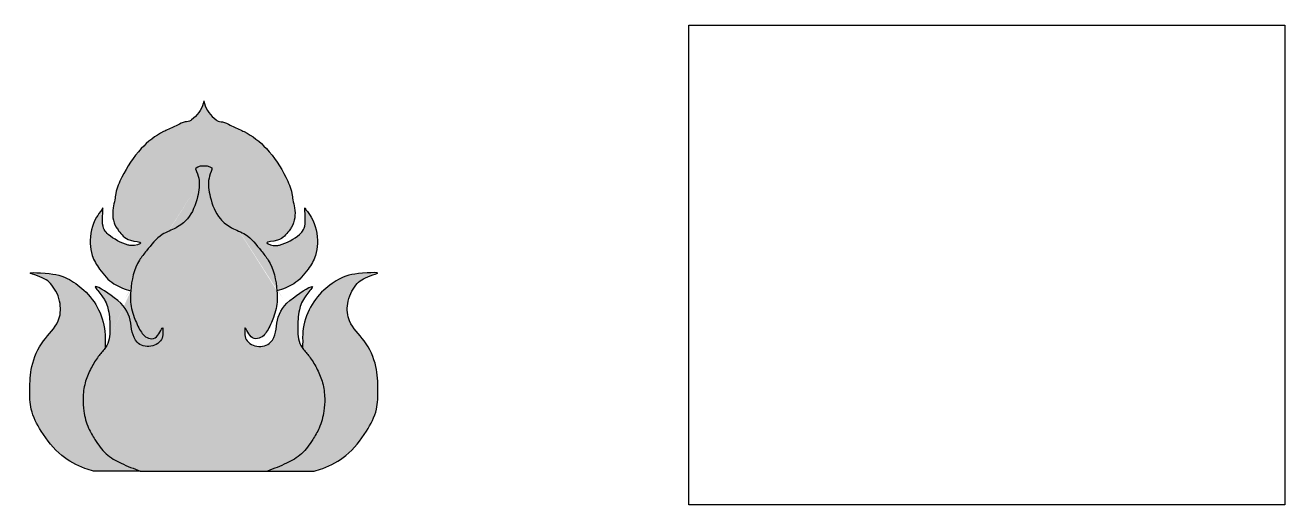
# Model space of a CAD drawing. Header units: millimetres. Extents: x 850 to 5352, y 239 to 1954.
import ezdxf

# ---------------------------------------------------------------- set-up
doc = ezdxf.new("R2010")
doc.units = ezdxf.units.MM
picture_1 = doc.add_image_def('image1.png', size_in_pixel=(828, 667))

msp = doc.modelspace()

# ---------------------------------------------------------------- hatches: boundary and pattern name
h = msp.add_hatch(color=256)
h.dxf.hatch_style = 1
h.set_gradient(color1=(242, 103, 34), color2=(88, 186, 72), tint=1, name='SPHERICAL')
edge = h.paths.add_edge_path()
edge.add_spline(control_points=[(1227.484989011017, 1003.764621016582), (1230.398376656972, 1042.611049560532), (1241.869423298555, 1096.184096572484), (1292.303482227869, 1157.132010666698), (1329.368736598816, 1206.264837162001), (1389.837157630487, 1226.428274268504), (1442.514808316367, 1266.698045042537), (1466.955751701593, 1333.168671364811), (1476.334561413384, 1396.715325783898), (1464.128742854975, 1427.85086415453), (1460.086297102614, 1438.16264490332)], knot_values=[0, 2.160049916710705e-12, 2.160049916710705e-12, 2.160049916710705e-12, 114.6934641932396, 156.1306691257974, 237.2800381282372, 291.9861613149666, 343.5149899014956, 430.5249270681755, 496.9033641488202, 529.7735070909864, 529.7735070909864, 529.7735070909864, 529.7735070909864], degree=3, periodic=0)
edge.add_spline(control_points=[(1460.086297102614, 1438.16264490332), (1453.100168948539, 1455.983396552419), (1524.495996926485, 1455.983396552419), (1517.509868772409, 1438.16264490332)], knot_values=[0, 0, 0, 0, 57.42357166979491, 57.42357166979491, 57.42357166979491, 57.42357166979491], degree=3, periodic=0)
edge.add_spline(control_points=[(1517.509868772409, 1438.16264490332), (1513.467423020048, 1427.85086415453), (1501.26160446164, 1396.715325783898), (1510.640414173431, 1333.168671364811), (1535.081357558657, 1266.698045042537), (1587.759008244537, 1226.428274268504), (1648.227429276208, 1206.264837162001), (1685.292683647155, 1157.132010666698), (1735.726742576469, 1096.184096572484), (1747.197789218051, 1042.611049560532), (1750.111176864007, 1003.764621016582)], knot_values=[0, 0, 0, 0, 32.87014294216616, 99.24858002281093, 186.2585171894908, 237.7873457760199, 292.4934689627493, 373.642837965189, 415.0800428977468, 529.7735070909843, 529.7735070909843, 529.7735070909843, 529.7735070909864], degree=3, periodic=0)
edge.add_spline(control_points=[(1750.111176864008, 1003.76462101658), (1771.153884224681, 1010.75979123759), (1815.752114438813, 1025.585460128783), (1859.565738377023, 1076.123359893761), (1889.53996935496, 1125.81413435617), (1899.084981159535, 1191.015667623567), (1886.161423500548, 1250.657569653717), (1859.867810492611, 1286.144804212545), (1852.38236717536, 1295.934388279949), (1846.712780978329, 1312.487210409921), (1857.346828739557, 1235.710143743753), (1829.361376336978, 1199.176191535772), (1779.990582353677, 1172.775214714431), (1741.374850697187, 1163.564156700533), (1693.430862873505, 1178.315954487132), (1767.03700142568, 1182.365090474117), (1785.167086327755, 1209.087245243074), (1813.864214642158, 1246.14809323488), (1817.712419701469, 1288.341939530404), (1806.511505207422, 1327.259906290131), (1802.74263944227, 1365.518851242475), (1773.962810527998, 1430.106884722), (1722.837039334954, 1511.45766499362), (1660.031329387484, 1560.739595113954), (1613.434940326767, 1582.945886160531), (1587.240705125686, 1593.021994894507), (1559.463349068807, 1610.163518740998), (1539.64725421445, 1609.484021943405), (1514.638487033081, 1629.953045622963), (1494.105308196898, 1653.514122173368), (1489.381934044879, 1680.433283929212), (1488.798082937512, 1683.760732040391)], knot_values=[0, 0, 0, 0, 65.42543598453528, 138.6636522518702, 194.3032082450697, 237.29163508644, 333.7662973490516, 366.6601765288211, 369.0689345675221, 370.8675163569755, 416.2895726154136, 467.428942014269, 548.0019825982456, 559.8701877774763, 594.2542476889986, 632.6820802250963, 686.5864720052663, 702.1579730943766, 771.5688652307006, 800.9118639492062, 824.418621907403, 886.1086530981637, 1010.092931081743, 1110.40194150103, 1119.230085407382, 1164.924934796514, 1194.635088438784, 1215.821455074038, 1219.23168383917, 1290.92946032742, 1301.04193602736, 1301.04193602736, 1301.04193602736, 1301.04193602736], degree=3, periodic=0)
edge.add_spline(control_points=[(1488.798082937512, 1683.760732040391), (1488.214231830145, 1680.433283929212), (1483.490857678126, 1653.514122173369), (1462.957678841943, 1629.953045622962), (1437.948911660574, 1609.484021943406), (1418.132816806217, 1610.163518740997), (1390.355460749337, 1593.021994894508), (1364.161225548257, 1582.945886160532), (1317.564836487539, 1560.739595113952), (1254.759126540069, 1511.457664993622), (1203.633355347026, 1430.106884722), (1174.853526432754, 1365.518851242474), (1171.084660667602, 1327.259906290131), (1159.883746173555, 1288.341939530403), (1163.731951232865, 1246.14809323488), (1192.42907954727, 1209.087245243074), (1210.559164449344, 1182.365090474116), (1284.165303001519, 1178.315954487132), (1236.221315177837, 1163.564156700533), (1197.605583521346, 1172.77521471443), (1148.234789538046, 1199.176191535772), (1120.249337135467, 1235.710143743752), (1130.883384896697, 1312.487210409923), (1125.213798699664, 1295.934388279949), (1117.728355382413, 1286.144804212546), (1091.434742374475, 1250.657569653714), (1078.511184715489, 1191.015667623568), (1088.056196520064, 1125.81413435617), (1118.030427498001, 1076.123359893761), (1161.844051436211, 1025.585460128782), (1206.442281650343, 1010.75979123759), (1227.484989011016, 1003.76462101658)], knot_values=[0, 0, 0, 0, 10.11247569993984, 81.81025218819012, 85.22048095332215, 106.4068475885759, 136.1170012308458, 181.8118506199783, 190.6399945263294, 290.9490049456164, 414.9332829291961, 476.6233141199569, 500.1300720781536, 529.4730707966593, 598.8839629329832, 614.4554640220936, 668.3598558022635, 706.7876883383612, 741.1717482498835, 753.0399534291142, 833.6129940130908, 884.7523634119461, 930.1744196703843, 931.9730014598376, 934.3817594985387, 967.2756386783082, 1063.75030094092, 1106.73872778229, 1162.37828377549, 1235.616500042825, 1301.04193602736, 1301.04193602736, 1301.04193602736, 1301.04193602736], degree=3, periodic=0)
edge = h.paths.add_edge_path()
edge.add_spline(control_points=[(1261.108785739758, 359.5015711446349), (1238.446008073615, 368.2503316076805), (1196.000883500736, 384.6358882760937), (1136.114780014539, 418.0725579527412), (1102.192376893126, 467.0140886859595), (1072.608518164486, 517.1917361551119), (1058.707781776537, 568.2022533823551), (1055.605204240507, 623.0855647105197), (1061.891651471644, 674.2537824067657), (1082.06671099667, 722.6845346103996), (1105.750493927796, 762.6581674258709), (1125.740644826937, 786.4465694338353), (1135.248291729004, 797.7501094164213), (1136.496823186686, 799.3529491283703)], knot_values=[1413.611804852726, 1413.611804852726, 1413.611804852726, 1413.611804852726, 1486.698805263941, 1550.496474632041, 1615.054938101933, 1661.907747260751, 1725.268776104449, 1770.970378043473, 1826.51293111977, 1878.110565577788, 1927.24855118235, 1965.2578955357, 1971.368038680987, 1971.368038680987, 1971.368038680987, 1971.368038680987], degree=3, periodic=0)
edge.add_spline(control_points=[(1136.496823186688, 799.3529491283738), (1136.115528463093, 806.2838013341161), (1135.248656350788, 822.0410676162892), (1137.16897051604, 868.4969204537637), (1118.38537367907, 937.9189905600736), (1067.72865117891, 1005.32201171895), (991.4803782998878, 1058.825505775836), (942.5494038769376, 1067.14957806002), (850.3649140591409, 1071.028682777196), (912.8233253795103, 1053.923806007206), (950.3240562978847, 1027.635206831092), (980.5607444592008, 962.5461880484354), (973.554459438801, 884.2688584834734), (907.4075296833402, 825.8066656627695), (869.8768666031884, 739.8891998072011), (865.7514519562415, 655.0487586083817), (867.5836060153875, 574.0357423521597), (910.0856046292348, 492.4075508722809), (971.9579966022426, 414.6809583954358), (1043.616722728121, 373.919799343484), (1084.379788084039, 362.4404425822319), (1094.81568714833, 359.5015711446349)], knot_values=[0, 0, 0, 0, 20.81174248802092, 47.31541785122029, 139.4130477756915, 227.9290784610163, 300.1528851250314, 398.0371612734224, 435.3932987837734, 463.6491172902862, 525.044140117644, 597.2177824088, 659.7585738112747, 748.138218650976, 849.096367927591, 932.7377017307772, 1002.015665111952, 1088.692005874307, 1202.313265873502, 1296.83477743812, 1329.360630483772, 1329.360630483772, 1329.360630483772, 1329.360630483772], degree=3, periodic=0)
edge.add_line((1094.815687148329, 359.5015711446348), (1261.108785739757, 359.5015711446349))
edge = h.paths.add_edge_path()
edge.add_spline(control_points=[(1882.780478726694, 359.5015711446349), (1893.216377790985, 362.4404425822319), (1933.979443146902, 373.919799343484), (2005.638169272782, 414.6809583954359), (2067.510561245789, 492.407550872281), (2110.012559859636, 574.0357423521596), (2111.844713918783, 655.048758608382), (2107.719299271835, 739.8891998072008), (2070.188636191684, 825.8066656627693), (2004.041706436222, 884.2688584834737), (1997.035421415823, 962.5461880484353), (2027.272109577139, 1027.635206831092), (2064.772840495514, 1053.923806007206), (2127.231251815882, 1071.028682777196), (2035.046761998086, 1067.14957806002), (1986.115787575136, 1058.825505775836), (1909.867514696113, 1005.32201171895), (1859.210792195954, 937.9189905600736), (1840.427195358984, 868.4969204537634), (1842.347509524237, 822.0410676162893), (1841.480637411931, 806.2838013341164), (1841.099342688336, 799.3529491283738)], knot_values=[0, 0, 0, 0, 32.52585304565225, 127.0473646102698, 240.668624609465, 327.3449653718199, 396.6229287529951, 480.2642625561812, 581.2224118327962, 669.6020566724975, 732.1428480749722, 804.3164903661282, 865.711513193486, 893.9673316999988, 931.3234692103498, 1029.207745358741, 1101.431552022756, 1189.947582708081, 1282.045212632552, 1308.548887995751, 1329.360630483772, 1329.360630483772, 1329.360630483772, 1329.360630483772], degree=3, periodic=0)
edge.add_spline(control_points=[(1841.099342688338, 799.3529491283703), (1842.34787414602, 797.7501094164213), (1851.855521048087, 786.4465694338353), (1871.845671947228, 762.6581674258709), (1895.529454878354, 722.6845346103996), (1915.70451440338, 674.2537824067657), (1921.990961634517, 623.0855647105197), (1918.888384098487, 568.2022533823551), (1904.987647710538, 517.1917361551119), (1875.403788981898, 467.0140886859595), (1841.481385860485, 418.0725579527412), (1781.595282374288, 384.6358882760937), (1739.150157801409, 368.2503316076805), (1716.487380135266, 359.5015711446349)], knot_values=[1413.611804852725, 1413.611804852725, 1413.611804852725, 1413.611804852725, 1419.721947998013, 1457.731292351363, 1506.869277955925, 1558.466912413943, 1614.00946549024, 1659.711067429263, 1723.072096272962, 1769.924905431779, 1834.483368901671, 1898.281038269771, 1971.368038680987, 1971.368038680987, 1971.368038680987, 1971.368038680987], degree=3, periodic=0)
edge.add_line((1716.487380135265, 359.5015711446348), (1882.780478726694, 359.5015711446349))
h = msp.add_hatch(color=256)
h.dxf.hatch_style = 1
h.set_gradient(color1=(241, 235, 31), color2=(242, 103, 34), tint=1, name='SPHERICAL')
edge = h.paths.add_edge_path()
edge.add_spline(control_points=[(1716.487380135266, 359.5015711446349), (1739.150157801409, 368.2503316076805), (1781.595282374288, 384.6358882760937), (1841.481385860485, 418.0725579527412), (1875.403788981898, 467.0140886859595), (1904.987647710538, 517.1917361551119), (1918.888384098487, 568.2022533823551), (1921.990961634517, 623.0855647105197), (1915.70451440338, 674.2537824067657), (1895.529454878354, 722.6845346103996), (1871.845671947228, 762.6581674258709), (1851.855521048087, 786.4465694338353), (1842.34787414602, 797.7501094164213), (1841.099342688338, 799.3529491283703)], knot_values=[1413.611804852726, 1413.611804852726, 1413.611804852726, 1413.611804852726, 1486.698805263941, 1550.496474632041, 1615.054938101933, 1661.907747260751, 1725.268776104449, 1770.970378043473, 1826.51293111977, 1878.110565577788, 1927.24855118235, 1965.2578955357, 1971.368038680987, 1971.368038680987, 1971.368038680987, 1971.368038680987], degree=3, periodic=0)
edge.add_spline(control_points=[(1841.099342688338, 799.3529491283703), (1840.687642871798, 799.8814811179266), (1826.521948594131, 818.5431410918122), (1822.540764510928, 868.3654125607048), (1826.669848707529, 933.6971143873188), (1844.015826314388, 979.7398424893655), (1901.56493693854, 1040.592550494931), (1784.139972100412, 968.8665926041674), (1746.818724270021, 912.7463246091187), (1746.068823952501, 818.4192467493963), (1677.866209029589, 796.6576872431643), (1634.90485676412, 826.6933657139209), (1635.490380072405, 853.4057210398342), (1633.722552167519, 885.5250716119466), (1655.853786111163, 821.8788775152261), (1699.026351455315, 836.5239634056383), (1720.987480833283, 869.1771252777569), (1735.649748056688, 902.5417843672741), (1751.612391595734, 950.0497758537168), (1751.716153949355, 982.3642324527067), (1750.111176864007, 1003.764621016582)], knot_values=[529.7735070909841, 529.7735070909841, 529.7735070909841, 529.7735070909841, 531.7883099992086, 600.3698993553132, 669.0187272533617, 723.9794219752762, 763.9511794418154, 841.8847517466036, 940.8242327369154, 1023.264752695742, 1074.420512533876, 1124.532783089835, 1148.380513416428, 1160.228008653473, 1198.367802641333, 1242.14341711436, 1264.018492131018, 1317.511166570962, 1350.427497016156, 1413.611804852723, 1413.611804852725, 1413.611804852725, 1413.611804852725], degree=3, periodic=0)
edge.add_spline(control_points=[(1750.111176864007, 1003.764621016582), (1747.197789218051, 1042.611049560532), (1735.726742576469, 1096.184096572484), (1685.292683647155, 1157.132010666698), (1648.227429276208, 1206.264837162001), (1587.759008244537, 1226.428274268504), (1535.081357558657, 1266.698045042537), (1510.640414173431, 1333.168671364811), (1501.26160446164, 1396.715325783898), (1513.467423020048, 1427.85086415453), (1517.509868772409, 1438.16264490332)], knot_values=[0, 2.160049916710705e-12, 2.160049916710705e-12, 2.160049916710705e-12, 114.6934641932396, 156.1306691257974, 237.2800381282372, 291.9861613149666, 343.5149899014956, 430.5249270681755, 496.9033641488202, 529.7735070909864, 529.7735070909864, 529.7735070909864, 529.7735070909864], degree=3, periodic=0)
edge.add_spline(control_points=[(1517.509868772409, 1438.16264490332), (1524.495996926485, 1455.983396552419), (1453.100168948539, 1455.983396552419), (1460.086297102614, 1438.16264490332)], knot_values=[0, 0, 0, 0, 57.42357166979491, 57.42357166979491, 57.42357166979491, 57.42357166979491], degree=3, periodic=0)
edge.add_spline(control_points=[(1460.086297102614, 1438.16264490332), (1464.128742854975, 1427.85086415453), (1476.334561413384, 1396.715325783898), (1466.955751701593, 1333.168671364811), (1442.514808316367, 1266.698045042537), (1389.837157630487, 1226.428274268504), (1329.368736598816, 1206.264837162001), (1292.303482227869, 1157.132010666698), (1241.869423298555, 1096.184096572484), (1230.398376656972, 1042.611049560532), (1227.484989011017, 1003.764621016582)], knot_values=[0, 0, 0, 0, 32.87014294216616, 99.24858002281093, 186.2585171894908, 237.7873457760199, 292.4934689627493, 373.642837965189, 415.0800428977468, 529.7735070909843, 529.7735070909843, 529.7735070909843, 529.7735070909864], degree=3, periodic=0)
edge.add_spline(control_points=[(1227.484989011017, 1003.764621016582), (1225.880011925669, 982.3642324527067), (1225.98377427929, 950.0497758537168), (1241.946417818335, 902.5417843672741), (1256.608685041741, 869.1771252777569), (1278.569814419709, 836.5239634056383), (1321.742379763861, 821.8788775152261), (1343.873613707505, 885.5250716119466), (1342.105785802619, 853.4057210398342), (1342.691309110904, 826.6933657139209), (1299.729956845435, 796.6576872431643), (1231.527341922523, 818.4192467493963), (1230.777441605003, 912.7463246091187), (1193.456193774612, 968.8665926041674), (1076.031228936484, 1040.592550494931), (1133.580339560636, 979.7398424893655), (1150.926317167495, 933.6971143873188), (1155.055401364096, 868.3654125607048), (1151.074217280893, 818.5431410918122), (1136.908523003226, 799.8814811179266), (1136.496823186686, 799.3529491283703)], knot_values=[529.7735070909843, 529.7735070909843, 529.7735070909843, 529.7735070909864, 592.9578149275532, 625.8741453727471, 679.3668198126916, 701.2418948293491, 745.0175093023763, 783.1573032902361, 795.0047985272813, 818.8525288538739, 868.9647994098332, 920.1205592479679, 1002.561079206794, 1101.500560197106, 1179.434132501894, 1219.405889968433, 1274.366584690348, 1343.015412588396, 1411.597001944501, 1413.611804852725, 1413.611804852725, 1413.611804852725, 1413.611804852725], degree=3, periodic=0)
edge.add_spline(control_points=[(1136.496823186686, 799.3529491283703), (1135.248291729004, 797.7501094164213), (1125.740644826937, 786.4465694338353), (1105.750493927796, 762.6581674258709), (1082.06671099667, 722.6845346103996), (1061.891651471644, 674.2537824067657), (1055.605204240507, 623.0855647105197), (1058.707781776537, 568.2022533823551), (1072.608518164486, 517.1917361551119), (1102.192376893126, 467.0140886859595), (1136.114780014539, 418.0725579527412), (1196.000883500736, 384.6358882760937), (1238.446008073615, 368.2503316076805), (1261.108785739758, 359.5015711446349)], knot_values=[1413.611804852725, 1413.611804852725, 1413.611804852725, 1413.611804852725, 1419.721947998013, 1457.731292351363, 1506.869277955925, 1558.466912413943, 1614.00946549024, 1659.711067429263, 1723.072096272962, 1769.924905431779, 1834.483368901671, 1898.281038269771, 1971.368038680987, 1971.368038680987, 1971.368038680987, 1971.368038680987], degree=3, periodic=0)
edge.add_line((1261.108785739758, 359.5015711446349), (1716.487380135266, 359.5015711446349))

# ---------------------------------------------------------------- linework, layer by layer
for p, q in [((1261.108785739758, 359.5015711446349), (1094.81568714833, 359.5015711446349)), ((1261.108785739758, 359.5015711446349), (1716.487380135266, 359.5015711446349)), ((1716.487380135266, 359.5015711446349), (1882.780478726694, 359.5015711446349))]:
    msp.add_line(p, q)
for points in [[(1488.798082937512, 1683.760732040391), (1486.817523436752, 1673.844102126664), (1445.219702997438, 1615.447248717789), (1442.515850276563, 1613.369066653015), (1421.924936229654, 1608.381442978736), (1394.678388466935, 1596.535816593393), (1353.080592408838, 1577.62437498244), (1345.118344826675, 1573.811405238057), (1265.203684485728, 1513.185135074968), (1195.90692277937, 1410.374337956564), (1174.276052249934, 1352.600941064432), (1170.662853232603, 1329.373533491343), (1164.646812014707, 1300.653874338442), (1175.349874244588, 1232.073145222576), (1184.373923880823, 1219.383063491912), (1226.151970285318, 1185.320205540562), (1263.250870811316, 1175.301727952401), (1230.162656303506, 1165.951132426752), (1218.464815988482, 1167.95483553363), (1147.275023354825, 1205.691134951088), (1126.553109022349, 1252.444074633103), (1125.88467354326, 1297.861212243866), (1125.21621368295, 1296.19146439808), (1123.879318343555, 1294.187761291202), (1105.162759210783, 1267.137849984088), (1082.769731799366, 1173.298024845523), (1089.788426235893, 1130.886437151798), (1116.188287433019, 1081.908814507443), (1167.324601213291, 1029.478730252443), (1227.484989011016, 1003.76462101658)], [(1488.798082937512, 1683.760732040391), (1490.778642438272, 1673.844102126664), (1532.376462877586, 1615.447248717789), (1535.080315598461, 1613.369066653015), (1555.67122964537, 1608.381442978736), (1582.917777408089, 1596.535816593393), (1624.515573466186, 1577.62437498244), (1632.477821048349, 1573.811405238057), (1712.392481389295, 1513.185135074968), (1781.689243095654, 1410.374337956564), (1803.32011362509, 1352.600941064432), (1806.933312642421, 1329.373533491343), (1812.949353860316, 1300.653874338442), (1802.246291630436, 1232.073145222576), (1793.222241994201, 1219.383063491912), (1751.444195589705, 1185.320205540562), (1714.345295063707, 1175.301727952401), (1747.433509571518, 1165.951132426752), (1759.131349886542, 1167.95483553363), (1830.321142520199, 1205.691134951088), (1851.043056852675, 1252.444074633103), (1851.711492331764, 1297.861212243866), (1852.379952192074, 1296.19146439808), (1853.716847531468, 1294.187761291202), (1872.43340666424, 1267.137849984088), (1894.826434075658, 1173.298024845523), (1887.807739639131, 1130.886437151798), (1861.407878442005, 1081.908814507443), (1810.271564661733, 1029.478730252443), (1750.111176864008, 1003.76462101658)], [(1460.086297102614, 1438.16264490332), (1470.326652572861, 1406.928346177698), (1466.014931653142, 1340.690094600685), (1429.904250664582, 1261.527301040251), (1389.451030896456, 1229.609325134946), (1340.405162767525, 1205.375820774224), (1283.813770838475, 1147.215400821934), (1258.969626414389, 1114.052010759126), (1227.484989011017, 1003.76462101658), (1230.404469225949, 940.6477976486331), (1240.110632204698, 909.1950519782285), (1262.747203605049, 860.7280337702277), (1276.221337574476, 843.4953142878494), (1319.877542363152, 840.2641835352715), (1342.514089382283, 870.9599588877054), (1342.514089382283, 859.1124636506602), (1339.819257712155, 835.417482663127), (1299.396855803876, 805.7987540570712), (1250.350987674945, 820.3388566735048), (1225.55858019595, 898.9631268607509), (1168.428217056629, 979.7414810541959), (1100.518575999231, 1017.976574144719), (1124.772012267957, 986.203752045908), (1147.408559287087, 936.121173204896), (1153.337193837615, 867.7288281351284), (1137.707199408331, 800.9520531849266), (1132.615815891939, 794.6201844037932), (1108.859658950307, 764.9494030602546), (1083.483760156552, 722.8708409450483), (1064.58680439007, 674.8581244584457), (1057.028041588452, 619.8323095426977), (1059.721361623051, 574.2101389785503), (1076.998575537407, 513.250169691406), (1099.674912704701, 472.2505421473925), (1139.628439405129, 421.5404750029729), (1193.619720696886, 387.5539458881058), (1261.108785739758, 359.5015711446349)], [(1517.509868772409, 1438.16264490332), (1507.269513302163, 1406.928346177698), (1511.581234221881, 1340.690094600685), (1547.691915210442, 1261.527301040251), (1588.145134978568, 1229.609325134946), (1637.191003107499, 1205.375820774224), (1693.782395036549, 1147.215400821934), (1718.626539460634, 1114.052010759126), (1750.111176864007, 1003.76462101658), (1747.191696649075, 940.6477976486331), (1737.485533670326, 909.1950519782285), (1714.848962269974, 860.7280337702277), (1701.374828300548, 843.4953142878494), (1657.718623511872, 840.2641835352715), (1635.082076492741, 870.9599588877054), (1635.082076492741, 859.1124636506602), (1637.776908162868, 835.417482663127), (1678.199310071148, 805.7987540570712), (1727.245178200079, 820.3388566735048), (1752.037585679074, 898.9631268607509), (1809.167948818395, 979.7414810541959), (1877.077589875793, 1017.976574144719), (1852.824153607067, 986.203752045908), (1830.187606587937, 936.121173204896), (1824.258972037409, 867.7288281351284), (1839.888966466693, 800.9520531849266), (1844.980349983085, 794.6201844037932), (1868.736506924717, 764.9494030602546), (1894.112405718472, 722.8708409450483), (1913.009361484954, 674.8581244584457), (1920.568124286572, 619.8323095426977), (1917.874804251973, 574.2101389785503), (1900.597590337617, 513.250169691406), (1877.921253170323, 472.2505421473925), (1837.967726469895, 421.5404750029729), (1783.976445178138, 387.5539458881058), (1716.487380135266, 359.5015711446349)], [(1094.81568714833, 359.5015711446349), (1063.700352057538, 368.9761180221967), (981.4172026525157, 415.4927760325363), (907.7954322625046, 502.0353993371555), (872.0672438255897, 581.0055493874634), (866.6112879529574, 650.0683378900958), (874.1900189723092, 733.3656100934058), (915.8729054820396, 825.3171455758338), (968.3737629031857, 896.4130075653775), (974.8697971644397, 958.6155165832979), (945.637642988786, 1024.60427171493), (894.2106563247326, 1058.139534806593), (867.6851830912674, 1067.875578623962), (905.0374044747114, 1068.416473636365), (1000.853958590687, 1048.403490989225), (1059.859627511654, 1006.754850144292), (1112.910598359802, 935.8980778472533), (1135.646742655419, 846.6509984537306), (1135.646742655419, 820.1473230905312), (1136.496823186688, 799.3529491283738)], [(1882.780478726694, 359.5015711446349), (1913.895813817486, 368.9761180221967), (1996.178963222508, 415.4927760325363), (2069.800733612519, 502.0353993371555), (2105.528922049434, 581.0055493874634), (2110.984877922067, 650.0683378900958), (2103.406146902715, 733.3656100934058), (2061.723260392984, 825.3171455758338), (2009.222402971838, 896.4130075653775), (2002.726368710584, 958.6155165832979), (2031.958522886238, 1024.60427171493), (2083.385509550291, 1058.139534806593), (2109.910982783756, 1067.875578623962), (2072.558761400313, 1068.416473636365), (1976.742207284336, 1048.403490989225), (1917.73653836337, 1006.754850144292), (1864.685567515222, 935.8980778472533), (1841.949423219605, 846.6509984537306), (1841.949423219605, 820.1473230905312), (1841.099342688336, 799.3529491283738)]]:
    msp.add_spline(points, degree=3)
msp.add_open_spline([(1460.086297102614, 1438.16264490332), (1453.100168948539, 1455.983396552419), (1524.495996926485, 1455.983396552419), (1517.509868772409, 1438.16264490332)], degree=3)

# ---------------------------------------------------------------- pictures from other files: only their frames are drawn
image = msp.add_image(picture_1, insert=(3221.885669138805, 238.8272536840525), size_in_units=(2129.632256281455, 1715.5370953378388))
image.dxf.flags = 7

doc.saveas('drawing.dxf')
